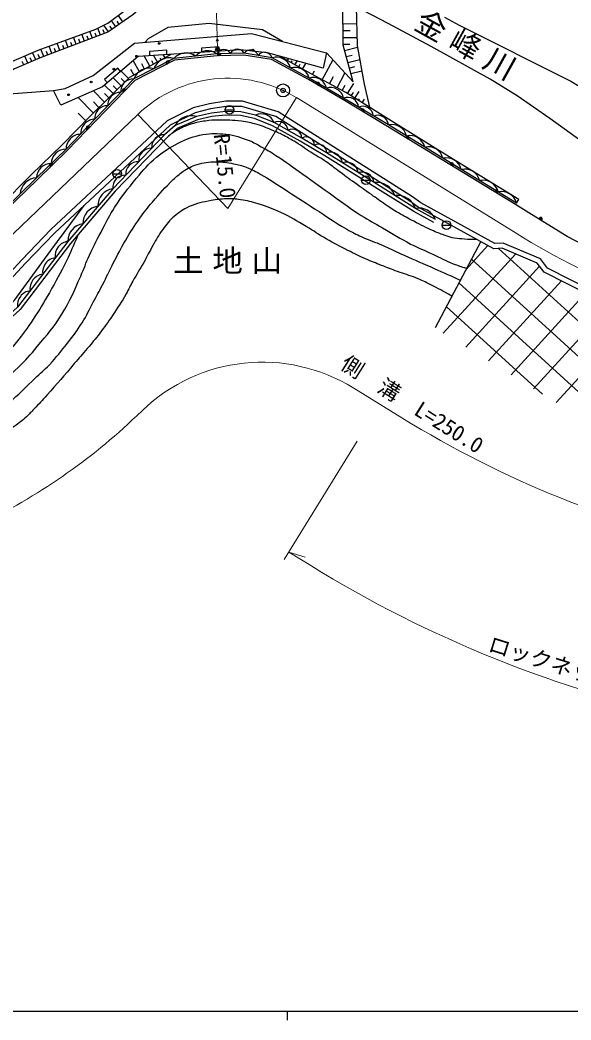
# Model space of a CAD drawing. Units: millimetres, scale not verified. Extents: x 40000 to 680000, y 20000 to 380000.
# Drawn here: x 137244 to 200697, y 204000 to 319202 of the extents above; entities that cross this region are included whole.
import ezdxf
from ezdxf.enums import TextEntityAlignment as Align

# ---------------------------------------------------------------- set-up
doc = ezdxf.new("R2010")
doc.units = ezdxf.units.MM
doc.header["$LTSCALE"] = 1000
doc.header["$PDMODE"] = 32
doc.header["$PDSIZE"] = 500
for name, color, linetype, lineweight in [('M-BGD', 7, 'Continuous', 25), ('M-BMK', 2, 'Continuous', 13), ('M-BMK-SRVR', 3, 'Continuous', 25), ('M-STR-HTXT', 7, 'Continuous', 13), ('M-STR-STRC', 7, 'Continuous', 25), ('M-TTL-BAND', 7, 'Continuous', 25)]:
    doc.layers.add(name, color=color, linetype=linetype, lineweight=lineweight)
doc.layers.add('M-BMK-HTXT', color=7, linetype='Continuous')
doc.styles.add('ＭＳ ゴシック', font='')
doc.styles.get('ＭＳ ゴシック').set_extended_font_data('MS Gothic')

msp = doc.modelspace()

# ---------------------------------------------------------------- linework, layer by layer
at = {"layer": 'M-BGD'}
for p, q in [((148266, 318416), (147768, 319132)), ((149087, 318986), (148569, 319732)), ((146522, 317467), (146218, 318267)), ((146989, 317644), (146824, 318079)), ((147444, 317845), (146913, 318610)), ((147855, 318130), (147606, 318489)), ((148676, 318701), (148417, 319074)), ((174445, 318774), (176005, 318786)), ((174451, 317978), (175247, 317985)), ((142783, 316044), (142472, 316862)), ((143718, 316400), (143411, 317207)), ((144185, 316578), (144034, 316976)), ((144653, 316755), (144350, 317551)), ((145120, 316933), (144971, 317326)), ((145587, 317111), (145289, 317896)), ((146055, 317289), (145902, 317689)), ((174458, 317183), (176048, 317196)), ((139979, 314978), (139656, 315828)), ((140914, 315333), (140595, 316173)), ((141381, 315511), (141224, 315925)), ((141849, 315689), (141533, 316518)), ((142316, 315867), (142161, 316275)), ((143251, 316222), (143097, 316625)), ((154137, 315719), (152141, 315590)), ((154169, 315220), (154137, 315719)), ((160125, 316104), (158129, 315976)), ((158129, 315976), (158161, 315477)), ((160157, 315605), (160125, 316104)), ((174464, 316417), (175230, 316423)), ((174631, 315672), (176112, 316067)), ((138129, 314219), (137784, 315045)), ((138590, 314412), (138416, 314829)), ((139052, 314605), (138702, 315439)), ((139513, 314798), (139337, 315218)), ((140447, 315156), (140287, 315575)), ((151003, 313223), (150288, 314525)), ((152189, 313874), (151538, 315060)), ((152141, 315590), (152173, 315091)), ((152627, 314115), (152410, 314510)), ((153065, 314356), (152631, 315146)), ((153504, 314596), (153395, 314794)), ((153942, 314837), (153725, 315232)), ((167605, 314781), (167663, 314883)), ((168040, 314534), (168156, 314739)), ((172058, 312300), (173284, 314591)), ((174814, 314986), (175500, 315169)), ((174997, 314299), (176370, 314665)), ((137668, 314026), (137495, 314439)), ((148494, 313646), (146976, 312344)), ((148820, 313266), (148494, 313646)), ((150352, 312866), (149994, 313517)), ((151596, 313549), (151270, 314142)), ((168475, 314288), (168595, 314500)), ((168910, 314042), (169150, 314465)), ((169346, 313795), (169527, 314116)), ((169781, 313549), (170143, 314190)), ((170913, 312913), (171148, 313353)), ((175166, 313663), (175802, 313832)), ((175335, 313027), (176608, 313365)), ((146976, 312344), (147302, 311964)), ((148875, 311623), (147971, 312539)), ((149303, 312045), (148880, 312473)), ((149731, 312468), (148886, 313323)), ((172904, 311848), (173357, 312694)), ((173750, 311395), (174656, 313087)), ((141940, 309377), (141093, 311094)), ((147960, 310719), (146992, 311699)), ((148417, 311171), (147965, 311629)), ((174360, 311069), (174687, 311679)), ((174963, 310730), (175695, 311905)), ((145694, 308482), (143941, 310258)), ((146980, 309751), (145710, 311036)), ((147470, 310235), (146986, 310725)), ((175388, 310466), (175632, 310857)), ((175812, 310201), (176300, 310984)), ((176237, 309937), (176359, 310133)), ((176661, 309673), (176905, 310064)), ((146337, 309117), (145702, 309759)), ((160874, 308853), (161874, 308853)), ((144816, 307596), (143925, 308469)), ((147944, 301476), (148944, 301476)), ((176589, 300741), (177589, 300741)), ((185853, 295581), (186853, 295581)), ((190300, 293680), (185036, 283722)), ((191135, 293222), (188572, 290412)), ((222480, 265401), (192354, 292882)), ((194303, 292243), (185992, 283132)), ((216261, 267014), (189235, 291666)), ((197077, 290833), (188591, 281530)), ((210042, 268626), (187787, 288926)), ((199595, 289142), (191190, 279927)), ((202371, 287733), (193789, 278324)), ((197398, 276098), (186339, 286187)), ((205146, 286324), (196387, 276722)), ((207922, 284915), (198986, 275119))]:
    msp.add_line(p, q, dxfattribs=at)
for points in [[(102971, 283729), (104982, 290818), (107444, 294209), (108185, 295004), (113011, 294186), (114697, 294816), (117888, 298678), (118762, 301767), (123599, 304104), (133659, 312640), (136301, 314408), (139329, 315709), (145975, 318147), (147377, 318838), (149328, 320302), (152824, 323391), (159124, 328898), (164215, 327130), (168879, 325149), (174610, 322070), (175951, 320728), (176073, 316278), (176896, 311796), (177510, 309144)], [(172540, 315406), (175593, 312060), (174465, 316298), (174427, 321099), (167773, 324673), (159550, 327813), (153301, 322539), (150252, 319796), (147356, 317784), (139583, 314827), (136595, 313577), (134034, 312022), (124157, 303365), (119706, 301322), (118213, 297603), (115164, 294158), (113030, 293579), (109464, 294250), (105958, 290866), (105524, 289314), (104780, 284827)], [(202234, 304962), (198271, 307858), (194491, 310480), (191382, 312370), (184583, 316150), (179645, 318802), (175951, 320728)], [(186118, 319544), (187805, 318589), (200689, 312147), (202295, 311212)], [(167492, 316709), (165169, 318082), (159041, 318783), (154255, 318356), (152003, 317047), (151664, 316643)], [(141093, 311094), (142426, 311328), (145658, 312791), (150413, 316541), (163890, 317639), (172540, 315406), (172144, 313637)], [(172144, 313637), (165757, 315402), (162637, 315765), (150848, 315006), (146756, 311497), (141940, 309377)], [(154701, 315254), (149860, 312595), (145378, 308170), (142055, 304778), (138580, 301395), (134892, 297706), (130654, 293560), (127697, 290908), (125502, 289018), (121021, 287006), (116723, 284872), (112943, 282860), (108065, 280086), (104681, 277982), (101785, 276214), (97944, 273349), (92914, 269629), (90018, 267678), (87244, 265849), (83464, 263533), (81881, 261758)], [(194424, 298119), (185947, 303277), (179676, 307113), (174515, 310198), (170549, 312517), (166268, 314852), (163046, 315368), (159930, 315286), (154972, 314773), (150362, 312409), (145873, 307775), (142547, 304307), (139158, 301025), (135330, 297298)], [(194424, 298119), (194682, 298521), (186167, 303756), (179994, 307597), (174781, 310844), (170757, 312997), (167222, 314998)], [(77014, 268478), (87562, 274709), (97714, 280814), (102971, 283729), (104780, 284827), (113519, 286493), (116339, 288327), (118920, 290136), (120851, 293449), (120785, 296566), (124204, 300745), (126318, 303062), (128045, 304464), (130504, 305846), (131922, 307904), (132755, 308656), (135417, 310343), (136535, 310729), (141093, 311094)], [(213888, 282559), (198002, 290623), (197184, 291670), (192869, 293504), (191940, 293465), (183423, 298136), (182459, 298833), (166974, 308627), (162861, 309843), (160953, 309848), (159055, 309551), (157202, 309077), (154177, 307594), (140781, 295059), (137443, 291584), (134746, 288665)], [(213825, 281918), (197611, 290149), (196807, 291179), (192760, 292899), (191798, 292858), (183101, 297627), (182122, 298335), (166724, 308075), (162774, 309243), (160999, 309248), (159176, 308963), (157411, 308511), (154521, 307095), (141203, 294632), (137880, 291173), (135168, 288237)], [(185081, 296206), (182797, 297481), (178022, 300476), (172551, 303902), (169717, 305605), (166503, 307377), (164353, 308252), (162677, 308608), (160898, 308652), (159281, 308474), (157561, 308074), (155129, 307036), (153899, 305968), (147922, 299766), (142756, 293700), (136959, 286115), (132021, 281605), (128718, 278970), (123580, 275433), (113561, 268654), (105435, 263108), (98080, 258092), (89069, 251834)], [(184886, 295857), (182593, 297137), (177810, 300137), (172342, 303561), (169517, 305258), (166330, 307015), (164235, 307868), (162630, 308209), (160915, 308252), (159349, 308079), (157686, 307692), (155344, 306693), (154174, 305678), (148218, 299498), (143067, 293448), (137255, 285844), (132281, 281301), (128957, 278648), (123806, 275103), (113786, 268323), (105660, 262778), (98307, 257763), (89304, 251510)], [(88525, 252585), (92075, 254993), (101585, 261138), (109431, 266515), (119840, 273821), (126346, 278376), (130850, 281579), (134754, 284982), (136656, 286983), (140809, 292639), (144623, 297833)]]:
    msp.add_lwpolyline(points, dxfattribs=at)
for centre, radius in [((159974, 316854), 100), ((153275, 316504), 100), ((164064, 315724), 100), ((150666, 315024), 100), ((148056, 313545), 100), ((145446, 312065), 100), ((142836, 310586), 100), ((161374, 308853), 500), ((148444, 301476), 500), ((177089, 300741), 500), ((186353, 295581), 500)]:
    msp.add_circle(centre, radius, dxfattribs=at)
for centre, radius, start, end in [((158825, 313862), 1803, 52.17861, 139.62963), ((160718, 314950), 857, 26.1262, 156.88867), ((162276, 314991), 857, 26.1262, 156.88867), ((163785, 314828), 916, 17.8972, 143.8936), ((154471, 312912), 1928, 74.93515, 159.36681), ((156346, 313606), 1803, 52.17861, 139.62963), ((157365, 315374), 100, 34.60836, 152.75643), ((165397, 314570), 916, 17.8972, 143.8936), ((166747, 313183), 1736, 16.78264, 105.99644), ((152166, 311730), 1928, 74.93515, 159.36681), ((168887, 312016), 1736, 16.78264, 105.99644), ((150265, 311006), 1406, 86.03474, 185.78266), ((171001, 311014), 1569, 12.64153, 106.73605), ((172984, 309855), 1569, 12.64153, 106.73605), ((148768, 309461), 1406, 86.03474, 185.78266), ((174988, 309036), 1254, 6.10087, 112.16264), ((147272, 307917), 1406, 86.03474, 185.78266), ((176709, 308008), 1254, 6.10087, 112.16264), ((145902, 306082), 1693, 91.00018, 181.3975), ((156933, 306177), 1998, 71.68102, 154.5474), ((165014, 306798), 1597, 21.24645, 114.47107), ((178429, 306980), 1254, 6.10087, 112.16264), ((167020, 306416), 1092, 3.95573, 118.30605), ((168627, 305530), 1092, 3.95573, 118.30605), ((180068, 305407), 1751, 14.13826, 102.94253), ((144239, 304348), 1693, 91.00018, 181.3975), ((153806, 304562), 1409, 86.23832, 185.88043), ((170202, 304808), 933, 356.65665, 121.32771), ((182159, 304128), 1751, 14.13826, 102.94253), ((142494, 302667), 1641, 88.13873, 180.03005), ((152312, 303012), 1409, 86.23832, 185.88043), ((171619, 303956), 933, 356.65665, 121.32771), ((184249, 302849), 1751, 14.13826, 102.94253), ((172981, 302562), 1408, 8.10155, 107.80398), ((186337, 301531), 1789, 14.77492, 102.58989), ((140799, 301026), 1641, 88.13873, 180.03005), ((150818, 301461), 1409, 86.23832, 185.88043), ((174805, 301420), 1408, 8.10155, 107.80398), ((188456, 300241), 1789, 14.77492, 102.58989), ((139271, 298994), 2034, 93.18054, 175.27934), ((149324, 299911), 1409, 86.23832, 185.88043), ((176629, 300278), 1408, 8.10155, 107.80398), ((190575, 298952), 1789, 14.77492, 102.58989), ((148213, 297774), 2014, 98.32216, 180.84823), ((178294, 298257), 2236, 18.82624, 96.97126), ((180681, 296760), 2236, 18.82624, 96.97126), ((192695, 297662), 1789, 14.77492, 102.58989), ((146491, 295752), 2014, 98.32216, 180.84823), ((183227, 295568), 1960, 18.97205, 102.66634), ((144769, 293730), 2014, 98.32216, 180.84823), ((142964, 292039), 1674, 97.14118, 188.07773), ((141515, 290143), 1674, 97.14118, 188.07773), ((140066, 288246), 1674, 97.14118, 188.07773), ((138616, 286350), 1674, 97.14118, 188.07773)]:
    msp.add_arc(centre, radius, start, end, dxfattribs=at)
for points, knots in [([(189897, 293901), (189190, 293909), (188994, 293908), (188416, 293952), (187969, 293986), (187715, 293989), (187275, 294070), (186890, 294141), (186681, 294213), (186311, 294337), (185734, 294531), (185415, 294655), (184858, 294901), (183954, 295299), (183465, 295558), (182589, 296013), (181889, 296376), (181502, 296590), (180824, 296991), (180224, 297347), (179891, 297552), (179312, 297940), (178674, 298368), (178337, 298638), (177710, 299082), (176964, 299611), (176540, 299898), (175797, 300432), (175034, 300981), (174611, 301296), (173855, 301855), (173239, 302310), (172921, 302603), (172283, 303027), (171805, 303344), (171510, 303480), (171023, 303783), (170217, 304284), (169802, 304623), (168991, 305117), (168473, 305433), (168182, 305611), (167642, 305888), (167183, 306124), (166917, 306239), (166441, 306437), (165708, 306742), (165309, 306955), (164543, 307164), (163847, 307353), (163450, 307453), (162734, 307534), (161714, 307650), (161135, 307684), (160109, 307668), (159517, 307658), (159182, 307653), (158597, 307564), (157975, 307469), (157624, 307412), (157025, 307223), (156406, 307028), (156056, 306905), (155488, 306590), (155019, 306331), (154848, 306211), (154348, 305829)], [0, 0, 0, 0, 1, 1, 1, 2, 2, 2, 3, 3, 3, 4, 4, 4, 5, 5, 5, 6, 6, 6, 7, 7, 7, 8, 8, 8, 9, 9, 9, 10, 10, 10, 11, 11, 11, 12, 12, 12, 13, 13, 13, 14, 14, 14, 15, 15, 15, 16, 16, 16, 17, 17, 17, 18, 18, 18, 19, 19, 19, 20, 20, 20, 21, 21, 21, 22, 22, 22, 22]), ([(89836, 250775), (90595, 251316), (90794, 251470), (91433, 251876), (91683, 252035), (91826, 252120), (92078, 252277), (92964, 252825), (93455, 253139), (94347, 253678), (94973, 254056), (95343, 254235), (95971, 254612), (96927, 255187), (97449, 255533), (98395, 256124), (99491, 256809), (100111, 257183), (101198, 257882), (102221, 258540), (102779, 258932), (103800, 259594), (104803, 260245), (105376, 260592), (106380, 261240), (107938, 262245), (108776, 262862), (110356, 263832), (111834, 264738), (112691, 265197), (114209, 266034), (115443, 266713), (116144, 267078), (117400, 267717), (119129, 268596), (120117, 269051), (121863, 269896), (123794, 270831), (124879, 271347), (126816, 272269), (127625, 272654), (128113, 272802), (128892, 273248), (130123, 273952), (130794, 274384), (131961, 275190), (132882, 275826), (133394, 276189), (134274, 276880), (135374, 277744), (136025, 278194), (137025, 279171), (137936, 280061), (138411, 280597), (139227, 281574), (140403, 282982), (141117, 283745), (142074, 285310), (143069, 286938), (143448, 287953), (144232, 289692), (144649, 290619), (144815, 291167), (145232, 292094), (145790, 293333), (146169, 293995), (146801, 295197), (147299, 296148), (147559, 296693), (148135, 297599), (149019, 298990), (149614, 299706), (150671, 300969), (151511, 301973), (151958, 302578), (152973, 303405), (153873, 304137), (154437, 304487), (155475, 305006), (156526, 305531), (157155, 305798), (158311, 306007), (159337, 306192), (159943, 306145), (160980, 306040), (162056, 305932), (162638, 305689), (163649, 305306), (164211, 305094), (164491, 304895), (165017, 304606), (165693, 304234), (166072, 304025), (166719, 303605), (167959, 302800), (168615, 302290), (169822, 301436), (171194, 300465), (171951, 299904), (173325, 298934), (174571, 298054), (175240, 297516), (176528, 296699), (177469, 296101), (178031, 295823), (178997, 295264), (180260, 294533), (180935, 294063), (182233, 293396), (183203, 292897), (183779, 292686), (184769, 292228), (185694, 291799), (186185, 291493), (187137, 291127), (187729, 290900), (187938, 290823), (188670, 290596)], [0, 0, 0, 0, 1, 1, 1, 2, 2, 2, 3, 3, 3, 4, 4, 4, 5, 5, 5, 6, 6, 6, 7, 7, 7, 8, 8, 8, 9, 9, 9, 10, 10, 10, 11, 11, 11, 12, 12, 12, 13, 13, 13, 14, 14, 14, 15, 15, 15, 16, 16, 16, 17, 17, 17, 18, 18, 18, 19, 19, 19, 20, 20, 20, 21, 21, 21, 22, 22, 22, 23, 23, 23, 24, 24, 24, 25, 25, 25, 26, 26, 26, 27, 27, 27, 28, 28, 28, 29, 29, 29, 30, 30, 30, 31, 31, 31, 32, 32, 32, 33, 33, 33, 34, 34, 34, 35, 35, 35, 36, 36, 36, 37, 37, 37, 38, 38, 38, 39, 39, 39, 39]), ([(91758, 248121), (92563, 248606), (92775, 248737), (93416, 249149), (94214, 249662), (94644, 249977), (95428, 250511), (96160, 251009), (96573, 251284), (97298, 251791), (98081, 252339), (98520, 252647), (99290, 253214), (100043, 253768), (100449, 254100), (101200, 254657), (102090, 255317), (102594, 255679), (103496, 256323), (104197, 256823), (104600, 257089), (105305, 257583), (106434, 258375), (107053, 258837), (108191, 259616), (108920, 260114), (109338, 260379), (110081, 260855), (110925, 261396), (111403, 261690), (112256, 262217), (113435, 262945), (114098, 263350), (115284, 264066), (116582, 264850), (117291, 265322), (118617, 266058), (119676, 266645), (120293, 266929), (121381, 267460), (122593, 268053), (123289, 268351), (124511, 268924), (125710, 269486), (126382, 269801), (127579, 270366), (128700, 270896), (129335, 271177), (130445, 271728), (131335, 272170), (131829, 272428), (132701, 272907), (133424, 273304), (133848, 273499), (134530, 273964), (135314, 274497), (135710, 274859), (136420, 275488), (137441, 276392), (137952, 276966), (138940, 277906), (139595, 278530), (140012, 278828), (140627, 279492), (141492, 280426), (141941, 280984), (142720, 281991), (143409, 282882), (143803, 283378), (144407, 284328), (144973, 285219), (145190, 285776), (145687, 286706), (146102, 287483), (146341, 287915), (146744, 288698), (147240, 289661), (147483, 290218), (147984, 291177), (148531, 292226), (148825, 292821), (149427, 293840), (150020, 294845), (150363, 295403), (151032, 296360), (151564, 297120), (151902, 297517), (152496, 298230), (153377, 299287), (153907, 299852), (154894, 300811), (155302, 301207), (155541, 301425), (156012, 301745), (156599, 302145), (156958, 302353), (157637, 302558), (158451, 302804), (158942, 302853), (159792, 302863), (160598, 302873), (161052, 302789), (161844, 302640), (162427, 302530), (162754, 302446), (163308, 302233), (163984, 301974), (164344, 301778), (164974, 301420), (166001, 300838), (166540, 300450), (167535, 299815), (168962, 298903), (169747, 298370), (171173, 297457), (172621, 296530), (173395, 295946), (174892, 295100), (175544, 294731), (175915, 294531), (176599, 294226), (177522, 293814), (178068, 293649), (178997, 293250), (179826, 292894), (180268, 292647), (181090, 292275), (182402, 291681), (183148, 291375), (184464, 290791), (185827, 290187), (186255, 289994), (187948, 289231)], [0, 0, 0, 0, 1, 1, 1, 2, 2, 2, 3, 3, 3, 4, 4, 4, 5, 5, 5, 6, 6, 6, 7, 7, 7, 8, 8, 8, 9, 9, 9, 10, 10, 10, 11, 11, 11, 12, 12, 12, 13, 13, 13, 14, 14, 14, 15, 15, 15, 16, 16, 16, 17, 17, 17, 18, 18, 18, 19, 19, 19, 20, 20, 20, 21, 21, 21, 22, 22, 22, 23, 23, 23, 24, 24, 24, 25, 25, 25, 26, 26, 26, 27, 27, 27, 28, 28, 28, 29, 29, 29, 30, 30, 30, 31, 31, 31, 32, 32, 32, 33, 33, 33, 34, 34, 34, 35, 35, 35, 36, 36, 36, 37, 37, 37, 38, 38, 38, 39, 39, 39, 40, 40, 40, 41, 41, 41, 42, 42, 42, 43, 43, 43, 44, 44, 44, 44]), ([(186975, 287391), (185824, 288038), (185513, 288224), (184545, 288698), (183885, 289021), (183522, 289220), (182838, 289491), (182026, 289812), (181545, 289923), (180724, 290222), (179997, 290487), (179594, 290647), (178875, 290934), (178157, 291219), (177751, 291370), (177046, 291685), (176242, 292045), (175800, 292264), (175014, 292661), (174028, 293159), (173475, 293437), (172514, 293982), (171596, 294502), (171129, 294874), (170217, 295405), (169081, 296066), (168462, 296474), (167271, 297030), (166292, 297488), (165720, 297700), (164690, 298026), (163906, 298274), (163450, 298373), (162637, 298494), (162015, 298586), (161660, 298610), (161031, 298595), (160336, 298579), (159945, 298526), (159263, 298392), (158254, 298194), (157653, 298139), (156723, 297701), (156002, 297362), (155621, 297102), (155016, 296583), (154422, 296075), (154160, 295708), (153695, 295079), (153184, 294389), (152964, 293955), (152536, 293210), (152110, 292468), (151917, 292027), (151500, 291279), (151025, 290428), (150710, 289979), (150240, 289125), (149928, 288559), (149787, 288224), (149467, 287661), (148899, 286660), (148542, 286120), (147903, 285162), (147353, 284339), (147022, 283893), (146419, 283109), (145882, 282411), (145563, 282035), (144996, 281361), (144417, 280672), (144082, 280295), (143492, 279614), (142267, 278196), (141593, 277391), (140342, 275996), (139772, 275360), (139448, 275009), (138859, 274390), (138522, 274037), (138344, 273827), (137985, 273496), (137469, 273022), (137164, 272769), (136583, 272378), (135992, 271981), (135630, 271807), (135018, 271444), (134154, 270932), (133692, 270607), (132802, 270143), (132044, 269747), (131598, 269564), (130811, 269228), (130230, 268981), (129896, 268866), (129307, 268639), (128515, 268333), (128063, 268183), (127275, 267867), (126083, 267388), (125424, 267098), (124246, 266586), (123402, 266219), (122928, 266016), (122092, 265631), (121166, 265205), (120641, 264979), (119735, 264513), (118815, 264041), (118308, 263759), (117418, 263233), (116659, 262785), (116262, 262488), (115507, 262034), (114666, 261528), (114161, 261301), (113333, 260774), (112183, 260043), (111586, 259561), (110467, 258782), (109466, 258085), (108886, 257722), (107907, 256994), (107290, 256535), (106964, 256252), (106362, 255774), (105663, 255220), (105258, 254925), (104574, 254352), (103776, 253684), (103364, 253269), (102582, 252584), (101761, 251864), (101299, 251464), (100468, 250755), (99710, 250107), (99296, 249731), (98517, 249108), (97942, 248648), (97610, 248403), (97013, 247970), (96343, 247485), (95958, 247226), (95266, 246771), (94595, 246331), (94371, 246194), (93528, 245678)], [0, 0, 0, 0, 1, 1, 1, 2, 2, 2, 3, 3, 3, 4, 4, 4, 5, 5, 5, 6, 6, 6, 7, 7, 7, 8, 8, 8, 9, 9, 9, 10, 10, 10, 11, 11, 11, 12, 12, 12, 13, 13, 13, 14, 14, 14, 15, 15, 15, 16, 16, 16, 17, 17, 17, 18, 18, 18, 19, 19, 19, 20, 20, 20, 21, 21, 21, 22, 22, 22, 23, 23, 23, 24, 24, 24, 25, 25, 25, 26, 26, 26, 27, 27, 27, 28, 28, 28, 29, 29, 29, 30, 30, 30, 31, 31, 31, 32, 32, 32, 33, 33, 33, 34, 34, 34, 35, 35, 35, 36, 36, 36, 37, 37, 37, 38, 38, 38, 39, 39, 39, 40, 40, 40, 41, 41, 41, 42, 42, 42, 43, 43, 43, 44, 44, 44, 45, 45, 45, 46, 46, 46, 47, 47, 47, 48, 48, 48, 49, 49, 49, 49]), ([(143896, 294421), (143313, 292996), (143140, 292599), (142595, 291457), (141895, 289989), (141434, 289200), (140627, 287787), (139938, 286582), (139543, 285910), (138773, 284755), (138055, 283676), (137632, 283083), (136822, 282072), (135751, 280734), (135074, 280045), (133855, 278841), (133203, 278196), (132824, 277842), (132087, 277296), (131274, 276694), (130757, 276444), (129872, 275955), (128700, 275307), (127989, 275051), (126803, 274430), (125931, 273974), (125459, 273688), (124588, 273231), (123289, 272551), (122544, 272204), (121234, 271545), (119972, 270910), (119282, 270520), (118003, 269919), (117424, 269647), (117087, 269520), (116499, 269268), (115707, 268930), (115262, 268744), (114467, 268415), (113930, 268193), (113761, 268123), (113092, 267849)], [0, 0, 0, 0, 1, 1, 1, 2, 2, 2, 3, 3, 3, 4, 4, 4, 5, 5, 5, 6, 6, 6, 7, 7, 7, 8, 8, 8, 9, 9, 9, 10, 10, 10, 11, 11, 11, 12, 12, 12, 13, 13, 13, 14, 14, 14, 14])]:
    msp.add_open_spline(points, degree=3, knots=knots, dxfattribs=at)
at = {"layer": 'M-BMK'}
for p, q in [((169067, 310258), (194369, 294636)), ((133399, 291670), (150817, 308333))]:
    msp.add_line(p, q, dxfattribs=at)
for centre, radius, start, end in [((161186, 297495), 15000, 58.3085, 133.73322), ((244276, 375471), 95000, 238.3086, 257.85714)]:
    msp.add_arc(centre, radius, start, end, dxfattribs=at)
at = {"layer": 'M-BMK-SRVR'}
msp.add_circle((167532, 311086), 750, dxfattribs=at)
msp.add_point((167532, 311086), dxfattribs=at)
at = {"layer": 'M-STR-HTXT'}
for p, q in [((159988, 315823), (159872, 320001)), ((169067, 310258), (161186, 297495)), ((150817, 308333), (161186, 297495)), ((175671, 276800), (181235, 273364)), ((150682, 273606), (151338, 274233)), ((176090, 270665), (167684, 257050)), ((168210, 257901), (170728, 256346)), ((168210, 257901), (170089, 257329))]:
    msp.add_line(p, q, dxfattribs=at)
for radius in [150, 120, 90, 60, 30, 20]:
    msp.add_circle((159988, 315823), radius, dxfattribs=at)
for centre, radius, start, end in [((165164, 259782), 20000, 58.30856, 133.73322), ((102291, 324185), 70000, 295.63757, 313.73326), ((244276, 375471), 120000, 238.3086, 257.85714), ((244276, 375471), 140000, 238.3086, 257.85714)]:
    msp.add_arc(centre, radius, start, end, dxfattribs=at)
msp.add_point((159988, 315823), dxfattribs=at)
at = {"layer": 'M-STR-STRC'}
msp.add_lwpolyline([(204076, 292272), (200265, 294253), (195827, 296999), (194320, 297948), (185843, 303106), (179573, 306942), (174413, 310026), (170450, 312343), (166203, 314660), (163032, 315168), (159943, 315086), (155030, 314578), (150483, 312246), (146017, 307636), (142689, 304166), (139297, 300881), (135466, 297152)], dxfattribs=at)
for centre in [(160190, 315205), (154257, 314308), (149218, 311103), (171555, 311828), (176722, 308777), (145048, 306789), (181859, 305675), (140833, 302526), (186979, 302546), (192105, 299428), (197211, 296275)]:
    msp.add_circle(centre, 100, dxfattribs=at)
for centre, radius, start, end in [((160190, 315205), 188, 324.63754, 218.37733), ((160190, 315205), 150, 312.91706, 230.09781), ((160190, 315205), 112, 271.50747, 271.5074), ((154257, 314308), 188, 350.28108, 244.02088), ((154257, 314308), 150, 338.5606, 255.74136), ((154257, 314308), 112, 297.15102, 297.15094), ((149218, 311103), 188, 9.0388, 262.7786), ((149218, 311103), 150, 357.31832, 274.49908), ((149218, 311103), 112, 315.90875, 315.90865), ((171555, 311828), 188, 292.81889, 186.55868), ((171555, 311828), 150, 281.09841, 198.27916), ((171555, 311828), 112, 239.68884, 239.68873), ((176722, 308777), 188, 292.26186, 186.00165), ((176722, 308777), 150, 280.54138, 197.72213), ((176722, 308777), 112, 239.1318, 239.13171), ((145048, 306789), 188, 9.32894, 263.06874), ((145048, 306789), 150, 357.60846, 274.78922), ((145048, 306789), 112, 316.19889, 316.19879), ((181859, 305675), 188, 291.6705, 185.41029), ((181859, 305675), 150, 279.95002, 197.13077), ((181859, 305675), 112, 238.54046, 238.54033), ((140833, 302526), 188, 7.21449, 260.95429), ((140833, 302526), 150, 355.49401, 272.67477), ((140833, 302526), 112, 314.08444, 314.08435), ((186979, 302546), 188, 291.81251, 185.5523), ((186979, 302546), 150, 280.09203, 197.27278), ((186979, 302546), 112, 238.68245, 238.68236), ((192105, 299428), 188, 291.81251, 185.5523), ((192105, 299428), 150, 280.09203, 197.27278), ((192105, 299428), 112, 238.68245, 238.68236), ((197211, 296275), 188, 291.38725, 185.12704), ((197211, 296275), 150, 279.66677, 196.84752), ((197211, 296275), 112, 238.25718, 238.25711)]:
    msp.add_arc(centre, radius, start, end, dxfattribs=at)
at = {"layer": 'M-TTL-BAND'}
for p, q in [((40000, 205000), (579000, 205000)), ((40000, 205000), (579000, 205000)), ((168000, 205000), (168000, 204000)), ((168000, 205000), (168000, 204000))]:
    msp.add_line(p, q, dxfattribs=at)

# ---------------------------------------------------------------- texts
at = {"layer": 'M-BMK-HTXT', "insert": (188935, 315982), "char_height": 2566, "attachment_point": 5, "rotation": 330.945, "style": 'ＭＳ ゴシック'}
msp.add_mtext('\\T1.29;金峰川', dxfattribs=at)
at = {"layer": 'M-BMK-HTXT', "insert": (161659, 291349), "char_height": 2566, "attachment_point": 5, "style": 'ＭＳ ゴシック'}
msp.add_mtext('\\T1.29;土地山', dxfattribs=at)
at = {"layer": 'M-STR-HTXT', "style": 'ＭＳ ゴシック'}
msp.add_text('R=15.0', height=1833, rotation=275.845, dxfattribs=at).set_placement((158998, 305964), align=Align.BOTTOM_LEFT)
for s, rotation, p in [('側\u3000溝\u3000L=250.0', 327.857, (181646, 273698)), ('ロックネット\u3000L=62.0', 342.719, (202779, 242286))]:
    msp.add_text(s, height=1833, rotation=rotation, dxfattribs=at).set_placement(p, align=Align.BOTTOM_CENTER)

doc.saveas('drawing.dxf')
